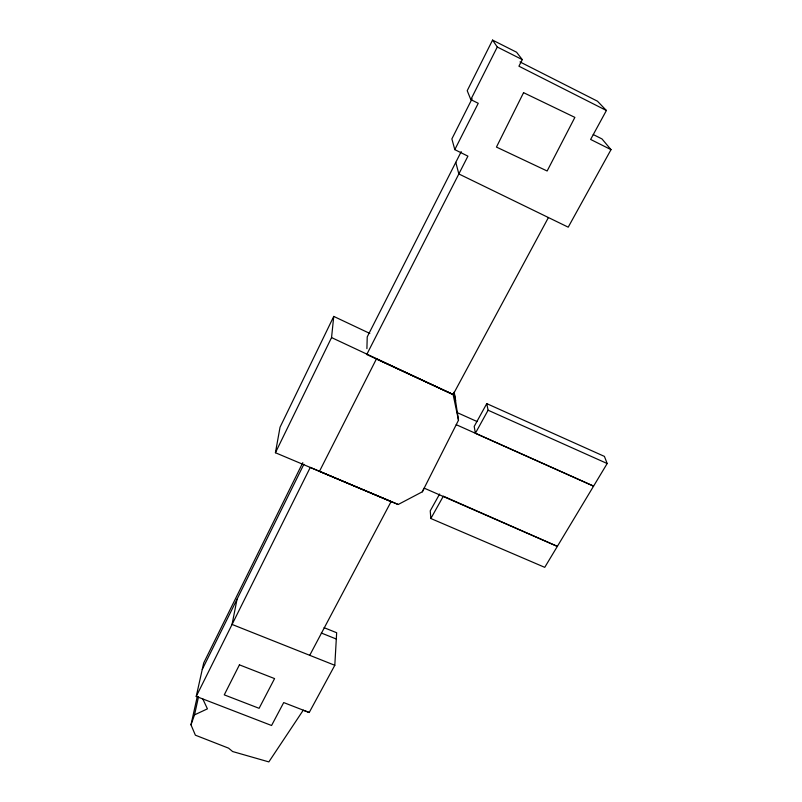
<?xml version="1.0" encoding="UTF-8"?>
<svg xmlns="http://www.w3.org/2000/svg" width="802" height="802" viewBox="0 0 802 802"><rect width="100%" height="100%" fill="white"/><g stroke="black" fill="none" stroke-linecap="round" stroke-linejoin="round"><path stroke-width="1.2" d="M366.905 348.649L367.226 336.9L461.22 151.638M197.292 696.447L190.986 724.818L195.377 735.183L228.59 748.166L232.64 751.544L268.84 761.9L303.236 710.211L309.221 712.497L334.805 665.289L336.66 632.738L324.078 627.675M456.238 424.689L593.56 486.122L475.375 433.26L474.203 426.433L486.754 403.627L604.417 456.398L607.174 463.536L557.35 546.383L424.208 488.147L422.323 491.806L398.183 504.498L275.427 452.739L331.547 337.572L333.752 316.409L369.812 333.432M275.427 452.739L280.038 427.235L333.752 316.409M237.041 599.204L232.059 624.437L334.805 665.289M190.986 724.818L194.525 714.873L198.545 696.657M309.221 712.497L283.707 702.572L271.567 725.499L196.229 696.417L203.708 662.953L302.795 462.664M202.264 669.429L303.888 464.268M196.229 696.417L310.254 467.436L391.075 501.631L309.732 655.314M455.787 162.365L458.844 173.954L568.217 227.177L611.014 149.643L590.623 139.448L606.402 110.496L518.934 66.205L522.272 59.609L516.568 52.22L492.558 40.1L467.215 90.696L470.814 99.588L478.243 103.298L454.804 149.633L467.917 156.159L366.745 354.514L453.12 394.544L458.503 420.208L422.323 491.806M470.814 99.588L497.28 47.007L492.558 40.1M472.097 98.736L451.877 138.906L454.804 149.633M398.183 504.498L319.467 471.345L376.429 358.915L453.12 394.544L548.428 217.522M475.375 433.26L488.087 410.223L486.754 403.627M439.636 494.002L430.243 510.844L430.844 518.513L544.738 567.345L557.35 546.383L443.336 496.187L430.844 518.513M194.525 714.873L207.427 708.848L202.796 698.963M321.301 633.009L336.309 639.034M488.087 410.223L607.174 463.536M456.659 412.368L477.11 421.561M331.547 337.572L453.12 394.544M593.269 134.556L601.981 138.926L611.014 149.643M497.28 47.007L522.272 59.609M520.007 61.934L597.46 101.192L606.402 110.496M454.253 392.358L458.503 420.208M453.932 392.278L455.676 400.579M523.566 92.671L496.448 147.077L547.144 170.996L574.874 117.383L523.566 92.671M239.427 664.848L224.259 694.863L259.106 708.316L274.575 678.592L239.427 664.848"/></g></svg>
